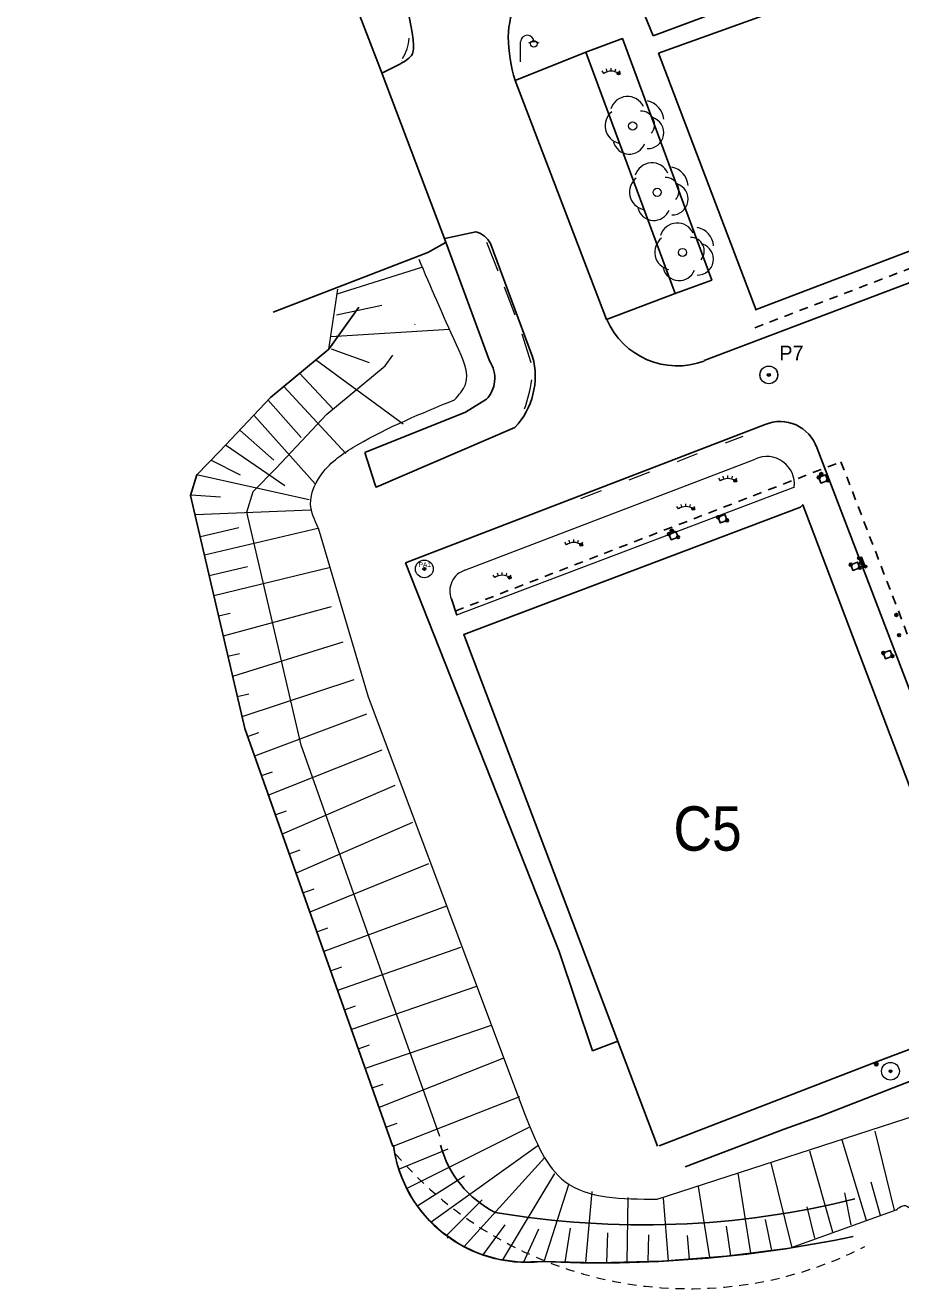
# Model space of a CAD drawing. Extents: x -89052 to -88824, y -100830 to -100594.
# Drawn here: x -89047.4 to -88988.2, y -100812.2 to -100726.8 of the extents above; entities that cross this region are included whole.
import ezdxf

# ---------------------------------------------------------------- set-up
doc = ezdxf.new("R2010")
doc.units = 0
doc.header["$LTSCALE"] = 0.4
doc.header["$PDMODE"] = 32
doc.header["$PDSIZE"] = 0.2
doc.linetypes.add('SHORT_DASHED', pattern=[2.7, 1.5, -1.2])
for name, color, linetype, lineweight in [('10', 7, 'Continuous', 25), ('11', 7, 'Continuous', 25), ('12', 7, 'Continuous', 13), ('2', 7, 'Continuous', 13), ('20', 7, 'Continuous', 13), ('21', 7, 'Continuous', 13), ('30', 7, 'Continuous', 25), ('32', 7, 'Continuous', 13), ('41', 7, 'Continuous', 13), ('45', 7, 'Continuous', 13)]:
    doc.layers.add(name, color=color, linetype=linetype, lineweight=lineweight)

msp = doc.modelspace()

# ---------------------------------------------------------------- hatches: boundary and pattern name
at = {"layer": '30'}
for points in [[(-88993.6977, -100757.1403, 1), (-88993.4574, -100757.1403, 1)], [(-89003.8111, -100760.9651, 1), (-89003.5708, -100760.9651, 1)], [(-88989.9882, -100797.0081, 1), (-88989.7479, -100797.0081, 1)]]:
    msp.add_hatch(color=256, dxfattribs=at).paths.add_polyline_path(points)

# ---------------------------------------------------------------- linework, layer by layer
at = {"layer": '10'}
for p, q in [((-88997.976, -100746.004), (-88903.492, -100709.886)), ((-89022.068, -100729.404), (-89023.282, -100730.022)), ((-89019.041, -100741.2), (-89016.939, -100740.752)), ((-89020.173, -100742.141), (-89030.636, -100746.167)), ((-89015.952, -100741.544), (-89013.097, -100749.194)), ((-89001.507, -100749.438), (-88984.879, -100743.145)), ((-88997.99, -100746.044), (-88997.976, -100746.004)), ((-88997.964, -100746.034), (-88997.976, -100746.004)), ((-89023.745, -100757.852), (-89024.443, -100755.662)), ((-88993.893, -100755.334), (-88978.794, -100794.771)), ((-89018.214, -100766.666), (-89018.585, -100765.566)), ((-88981.726, -100793.791), (-88989.732, -100796.817)), ((-89009.051, -100796.109), (-89007.343, -100795.462)), ((-89004.553, -100802.525), (-88989.732, -100796.817)), ((-89018.83, -100808.771), (-89018.86, -100808.696))]:
    msp.add_line(p, q, dxfattribs=at)
at = {"layer": '10', "linetype": 'SHORT_DASHED'}
for p, q in [((-89018.323, -100766.384), (-88992.254, -100756.291)), ((-88992.254, -100756.291), (-88987.608, -100768.366))]:
    msp.add_line(p, q, dxfattribs=at)
at = {"layer": '10'}
for points in [[(-89047.393, -100667.282), (-89042.465, -100679.926), (-89034.808, -100699.826), (-89029.043, -100715.084), (-89023.333, -100729.887), (-89018.963, -100741.445)], [(-88996.191, -100716.997), (-88993.353, -100724.604), (-89004.584, -100728.67), (-88997.99, -100746.044)], [(-89016.023, -100749.478), (-89018.963, -100741.445), (-89019.054, -100741.517), (-89020.173, -100742.141)], [(-89016.225, -100752.061), (-89017.639, -100752.936), (-89024.443, -100755.662)], [(-89014.294, -100753.968), (-89023.677, -100758.01), (-89023.745, -100757.852)], [(-89009.051, -100796.109), (-89011.303, -100789.396), (-89021.687, -100763.126), (-88997.371, -100753.761)], [(-88981.726, -100793.791), (-88994.841, -100759.192), (-88994.98, -100759.364)], [(-88994.98, -100759.364), (-89017.755, -100767.969), (-89004.661, -100802.545)], [(-89002.785, -100803.963), (-88996.103, -100801.406), (-88993.63, -100800.533), (-88982.591, -100796.216)]]:
    msp.add_lwpolyline(points, dxfattribs=at)
at = {"layer": '10', "linetype": 'SHORT_DASHED'}
msp.add_lwpolyline([(-88978.825, -100756.714), (-88984.41, -100742.003), (-88998.507, -100747.394)], dxfattribs=at)
at = {"layer": '10'}
for points in [[(-88993.756, -100757.344), (-88993.292, -100757.165), (-88993.143, -100757.553), (-88993.607, -100757.732)], [(-89000.563, -100760.041), (-89000.099, -100759.862), (-88999.95, -100760.25), (-89000.414, -100760.429)], [(-89003.879, -100761.179), (-89003.415, -100761), (-89003.266, -100761.388), (-89003.73, -100761.567)], [(-88991.594, -100763.247), (-88991.13, -100763.068), (-88990.981, -100763.456), (-88991.445, -100763.635)], [(-88989.394, -100769.217), (-88988.93, -100769.038), (-88988.781, -100769.426), (-88989.245, -100769.605)]]:
    msp.add_lwpolyline(points, close=True, dxfattribs=at)
for centre, radius, start, end in [((-89007.5092, -100727.8111), 7.2417, 137.02911, 178.10758), ((-89004.1374, -100727.4156), 10.6107, 180.84463, 196.97254), ((-89017.2967, -100742.2087), 1.5, 26.30543, 76.20525), ((-89003.31, -100744.601), 5.2065, 203.46303, 290.44303), ((-89017.6581, -100750.6408), 2.0064, 353.15276, 35.4192), ((-89017.9748, -100750.508), 5.0517, 316.77119, 15.07727), ((-89017.6362, -100750.6702), 1.9813, 315.41807, 353.92295)]:
    msp.add_arc(centre, radius, start, end, dxfattribs=at)
at = {"layer": '10', "linetype": 'SHORT_DASHED', "lineweight": 13}
msp.add_arc((-89002.5158, -100786.0114), 26.1811, 220.70857, 296.99469, dxfattribs=at)
at = {"layer": '10'}
msp.add_spline([(-89044.494, -100666.572), (-89036.569, -100687.283), (-89026.301, -100714.249), (-89021.182, -100727.76), (-89021.227, -100728.714), (-89022.068, -100729.404)], degree=3, dxfattribs=at)
for p in [(-88993.756, -100757.344), (-88993.143, -100757.553), (-89000.563, -100760.041), (-88999.95, -100760.25), (-89003.879, -100761.179), (-89003.266, -100761.388), (-88991.594, -100763.247), (-88990.981, -100763.456), (-88988.51, -100766.641), (-88988.322, -100768.011), (-88989.394, -100769.217), (-88988.781, -100769.426)]:
    msp.add_point(p, dxfattribs=at)
at = {"layer": '11'}
msp.add_arc((-89024.4526, -100727.4413), 3.0099, 325.26181, 325.27081, dxfattribs=at)
at = {"layer": '12'}
for p, q in [((-89004.68, -100806.137), (-88986.239, -100800.17)), ((-89021.587, -100805.404), (-89013.33, -100801.262)), ((-88988.644, -100806.876), (-88989.941, -100801.544)), ((-89018.833, -100802.753), (-89022.118, -100804.113)), ((-89019.966, -100807.669), (-89012.735, -100802.504)), ((-88990.528, -100807.572), (-88992.172, -100802.141)), ((-89017.734, -100809.335), (-89012.288, -100803.349)), ((-88992.809, -100808.368), (-88994.354, -100802.887)), ((-89015.1, -100810.245), (-89011.594, -100804.393)), ((-88998.34, -100809.784), (-88999.203, -100804.379)), ((-88995.564, -100809.417), (-88996.972, -100803.682)), ((-89017.693, -100804.592), (-89020.864, -100806.599)), ((-89012.311, -100810.357), (-89010.652, -100805.139)), ((-89001.122, -100810.085), (-89001.881, -100805.274)), ((-88990.238, -100804.976), (-88989.597, -100807.223)), ((-89016.503, -100806.183), (-89018.914, -100808.588)), ((-89009.511, -100810.423), (-89009.07, -100805.622)), ((-89006.712, -100810.393), (-89006.641, -100806.02)), ((-89003.914, -100810.301), (-89004.261, -100806.069)), ((-88992.023, -100805.721), (-88991.581, -100807.868)), ((-88994.552, -100806.666), (-88994.039, -100808.769)), ((-89014.966, -100807.872), (-89016.452, -100809.892)), ((-88997.378, -100807.512), (-88996.951, -100809.604)), ((-89012.699, -100808.158), (-89013.71, -100810.387)), ((-89010.567, -100808.108), (-89010.911, -100810.39)), ((-89008.038, -100808.407), (-89008.112, -100810.429)), ((-89005.262, -100808.556), (-89005.313, -100810.357)), ((-89002.641, -100808.598), (-89002.518, -100810.193)), ((-89000.006, -100807.959), (-88999.728, -100809.963))]:
    msp.add_line(p, q, dxfattribs=at)
at = {"layer": '12', "lineweight": 25}
msp.add_lwpolyline([(-89008.11, -100746.667), (-89014.286, -100730.513), (-89009.501, -100728.594), (-89003.454, -100744.92)], close=True, dxfattribs=at)
at = {"layer": '12'}
for points in [[(-89027.583, -100760.755), (-89024.212, -100772.185), (-89013.603, -100800.469)], [(-88988.544, -100806.872), (-88995.699, -100809.442), (-89000, -100809.999), (-89004.325, -100810.332), (-89008.661, -100810.442), (-89012.523, -100810.352), (-89013.948, -100810.393), (-89015.361, -100810.212), (-89016.729, -100809.811), (-89018.018, -100809.201), (-89019.195, -100808.397), (-89020.231, -100807.419), (-89021.102, -100806.291), (-89021.786, -100805.04), (-89022.266, -100803.698), (-89022.506, -100802.497)]]:
    msp.add_lwpolyline(points, dxfattribs=at)
at = {"layer": '12', "lineweight": 25}
for centre, radius, start, end in [((-88996.3764, -100756.1933), 2.6278, 19.0873, 112.24094), ((-89013.4989, -100801.3211), 9.0835, 187.43813, 276.16787), ((-89012.4073, -100800.6568), 7.1466, 194.85477, 243.16855), ((-89005.6499, -100748.2422), 59.6334, 260.36284, 283.91316), ((-89008.6252, -100726.4474), 83.9951, 267.34022, 281.81151)]:
    msp.add_arc(centre, radius, start, end, dxfattribs=at)
at = {"layer": '12'}
for points in [[(-89018.387, -100752.107), (-89017.643, -100751.064), (-89018.238, -100748.38), (-89020.767, -100742.616)], [(-89027.583, -100760.755), (-89028.103, -100759.164), (-89027.211, -100756.928), (-89024.931, -100755.139), (-89018.387, -100752.107)], [(-89013.603, -100800.469), (-89010.926, -100804.944), (-89004.68, -100806.137)], [(-88988.544, -100806.872), (-88987.899, -100806.574), (-88987.503, -100806.872)]]:
    msp.add_spline(points, degree=3, dxfattribs=at)
at = {"layer": '2'}
for p, q in [((-89020.618, -100743.162), (-89026.326, -100744.967)), ((-89026.364, -100746.348), (-89023.295, -100745.697)), ((-89021.057, -100747.001), (-89021.037, -100746.973)), ((-89026.74, -100747.818), (-89018.734, -100747.337)), ((-89026.715, -100748.664), (-89024.137, -100749.573)), ((-89021.857, -100753.747), (-89027.771, -100749.409)), ((-89028.848, -100750.304), (-89026.566, -100752.754)), ((-89025.724, -100755.735), (-89029.925, -100751.199)), ((-89030.981, -100752.115), (-89028.748, -100754.642)), ((-89027.806, -100757.773), (-89031.939, -100753.136)), ((-89032.897, -100754.157), (-89030.582, -100756.183)), ((-89029.839, -100757.922), (-89033.855, -100755.178)), ((-89034.829, -100756.183), (-89032.863, -100757.176)), ((-89028.203, -100758.866), (-89035.809, -100757.181)), ((-89036.204, -100758.524), (-89034.201, -100758.667)), ((-89028.103, -100759.562), (-89035.909, -100759.887)), ((-89035.555, -100761.343), (-89032.961, -100760.727)), ((-89027.608, -100760.804), (-89035.276, -100762.614)), ((-89034.96, -100763.978), (-89032.366, -100763.362)), ((-89026.765, -100763.438), (-89034.643, -100765.342)), ((-89034.327, -100766.706), (-89033.547, -100766.525)), ((-89026.715, -100766.097), (-89034.01, -100768.069)), ((-89025.922, -100768.484), (-89033.377, -100770.797)), ((-89033.694, -100769.433), (-89032.914, -100769.252)), ((-89025.178, -100771.02), (-89032.744, -100773.524)), ((-89033.061, -100772.161), (-89032.281, -100771.98)), ((-89024.335, -100773.357), (-89031.896, -100776.189)), ((-89032.364, -100774.869), (-89031.61, -100774.602)), ((-89023.294, -100775.793), (-89030.96, -100778.828)), ((-89031.428, -100777.509), (-89030.674, -100777.241)), ((-89022.402, -100778.18), (-89030.025, -100781.467)), ((-89030.493, -100780.148), (-89029.739, -100779.88)), ((-89021.212, -100780.666), (-89029.089, -100784.106)), ((-89029.557, -100782.787), (-89028.803, -100782.519)), ((-89020.147, -100783.463), (-89028.154, -100786.745)), ((-89028.622, -100785.426), (-89027.868, -100785.159)), ((-89018.908, -100786.327), (-89027.218, -100789.385)), ((-89027.686, -100788.065), (-89026.932, -100787.798)), ((-89017.966, -100789.131), (-89026.283, -100792.024)), ((-89026.751, -100790.704), (-89025.997, -100790.437)), ((-89016.899, -100791.768), (-89025.347, -100794.663)), ((-89025.815, -100793.343), (-89025.061, -100793.076)), ((-89015.908, -100794.403), (-89024.412, -100797.302)), ((-89024.88, -100795.982), (-89024.126, -100795.715)), ((-89015.114, -100796.639), (-89023.476, -100799.941)), ((-89023.944, -100798.621), (-89023.19, -100798.354)), ((-89013.974, -100799.224), (-89022.541, -100802.58)), ((-89023.009, -100801.26), (-89022.255, -100800.993))]:
    msp.add_line(p, q, dxfattribs=at)
for points in [[(-89022.541, -100802.58), (-89032.561, -100774.313), (-89036.216, -100758.564), (-89035.805, -100757.167), (-89034.23, -100755.578), (-89030.817, -100751.94), (-89026.883, -100748.671), (-89026.26, -100744.624)], [(-89019.38, -100801.897), (-89028.753, -100775.455), (-89032.408, -100759.706), (-89031.997, -100758.309), (-89030.422, -100756.72), (-89027.009, -100753.082), (-89023.075, -100749.813), (-89022.554, -100749.087)]]:
    msp.add_lwpolyline(points, dxfattribs=at)
at = {"layer": '2', "lineweight": 25}
msp.add_lwpolyline([(-89022.541, -100802.58), (-89032.561, -100774.313), (-89036.216, -100758.564), (-89035.805, -100757.167), (-89034.23, -100755.578), (-89030.817, -100751.94), (-89026.883, -100748.671), (-89024.845, -100745.831)], dxfattribs=at)
at = {"layer": '2'}
for centre in [(-88997.134, -100750.418), (-88997.125, -100750.417), (-89020.417, -100763.535), (-88988.907, -100797.492)]:
    msp.add_circle(centre, 0.6, dxfattribs=at)
for p in [(-88997.134, -100750.418), (-88997.125, -100750.417), (-89020.417, -100763.535), (-88988.907, -100797.492)]:
    msp.add_point(p, dxfattribs=at)
at = {"layer": '20'}
for p, q in [((-89008.288, -100730.036), (-89008.398, -100729.869)), ((-89008.052, -100729.926), (-89008.111, -100729.732)), ((-89007.788, -100729.886), (-89007.788, -100729.686)), ((-89007.529, -100729.924), (-89007.472, -100729.733)), ((-89007.288, -100730.036), (-89007.178, -100729.869)), ((-89017.676, -100763.621), (-88998.049, -100756.104)), ((-89000.399, -100757.574), (-89000.509, -100757.407)), ((-89000.163, -100757.464), (-89000.222, -100757.27)), ((-88999.899, -100757.424), (-88999.899, -100757.224)), ((-88999.64, -100757.462), (-88999.583, -100757.271)), ((-88999.399, -100757.574), (-88999.289, -100757.407)), ((-88995.403, -100758.006), (-89018.236, -100766.656)), ((-89003.003, -100759.363), (-89003.062, -100759.169)), ((-89002.739, -100759.323), (-89002.739, -100759.123)), ((-89002.48, -100759.361), (-89002.423, -100759.17)), ((-89003.239, -100759.473), (-89003.349, -100759.306)), ((-89002.239, -100759.473), (-89002.129, -100759.306)), ((-89010.812, -100761.899), (-89010.922, -100761.732)), ((-89010.576, -100761.789), (-89010.635, -100761.595)), ((-89010.312, -100761.749), (-89010.312, -100761.549)), ((-89010.053, -100761.787), (-89009.996, -100761.596)), ((-89009.812, -100761.899), (-89009.702, -100761.732)), ((-89015.65, -100764.115), (-89015.76, -100763.948)), ((-89015.414, -100764.005), (-89015.473, -100763.811)), ((-89015.15, -100763.965), (-89015.15, -100763.765)), ((-89014.891, -100764.003), (-89014.834, -100763.812)), ((-89014.65, -100764.115), (-89014.54, -100763.948))]:
    msp.add_line(p, q, dxfattribs=at)
at = {"layer": '20', "lineweight": 25}
for points in [[(-89004.938, -100727.488), (-89006.086, -100724.73), (-88995.905, -100720.922), (-88994.757, -100723.68)], [(-89009.501, -100728.594), (-89007.033, -100727.68), (-89000.986, -100744.006), (-89003.454, -100744.92)]]:
    msp.add_lwpolyline(points, close=True, dxfattribs=at)
at = {"layer": '20'}
for centre, radius, start, end in [((-89007.7876, -100730.7945), 0.9083, 56.60151, 123.39849), ((-88997.2702, -100757.8016), 1.8692, 353.73428, 114.87002), ((-88999.8986, -100758.3325), 0.9083, 56.60151, 123.39849), ((-89002.7386, -100760.2315), 0.9083, 56.60151, 123.39849), ((-89010.3116, -100762.6575), 0.9083, 56.60151, 123.39849), ((-89017.2002, -100765.0396), 1.4967, 108.5439, 200.93789), ((-89015.1496, -100764.8735), 0.9083, 56.60151, 123.39849)]:
    msp.add_arc(centre, radius, start, end, dxfattribs=at)
for p in [(-89007.288, -100730.036), (-88999.399, -100757.574), (-89002.239, -100759.473), (-89009.812, -100761.899), (-89014.65, -100764.115)]:
    msp.add_point(p, dxfattribs=at)
at = {"layer": '21'}
for centre in [(-89006.3325, -100733.5895), (-89004.6815, -100738.0755), (-89002.9675, -100742.1405)]:
    msp.add_circle(centre, 0.2737, dxfattribs=at)
for centre, radius, start, end in [((-89006.6823, -100732.7805), 1.1831, 24.76228, 163.22075), ((-89005.6134, -100733.2616), 1.3901, 5.22462, 78.57542), ((-89006.9923, -100733.5688), 1.2099, 128.95546, 256.05052), ((-89005.7702, -100733.4934), 0.9128, 319.6043, 91.68267), ((-89005.3087, -100734.0444), 1.0742, 267.9563, 71.79057), ((-89006.5577, -100734.3827), 1.1107, 194.5123, 338.26394), ((-89005.0313, -100737.2665), 1.1831, 24.76228, 163.22075), ((-89003.9624, -100737.7476), 1.3901, 5.22462, 78.57542), ((-89005.3413, -100738.0548), 1.2099, 128.95546, 256.05052), ((-89004.1192, -100737.9794), 0.9128, 319.6043, 91.68267), ((-89003.6577, -100738.5304), 1.0742, 267.9563, 71.79057), ((-89004.9067, -100738.8687), 1.1107, 194.5123, 338.26394), ((-89003.3173, -100741.3315), 1.1831, 24.76228, 163.22075), ((-89002.2484, -100741.8126), 1.3901, 5.22462, 78.57542), ((-89003.6273, -100742.1198), 1.2099, 128.95546, 256.05052), ((-89002.4052, -100742.0444), 0.9128, 319.6043, 91.68267), ((-89001.9437, -100742.5954), 1.0742, 267.9563, 71.79057), ((-89003.1927, -100742.9337), 1.1107, 194.5123, 338.26394)]:
    msp.add_arc(centre, radius, start, end, dxfattribs=at)
at = {"layer": '30'}
for centre in [(-88993.5776, -100757.1403), (-89003.6909, -100760.9651), (-88989.8681, -100797.0081)]:
    msp.add_circle(centre, 0.1202, dxfattribs=at)
at = {"layer": '32'}
for p, q in [((-88990.738, -100763.432), (-88990.984, -100762.798)), ((-88990.69, -100763.414), (-88990.936, -100762.78)), ((-88990.646, -100763.395), (-88990.892, -100762.761))]:
    msp.add_line(p, q, dxfattribs=at)
msp.add_lwpolyline([(-88991.028, -100762.815), (-88990.783, -100763.449), (-88990.598, -100763.378), (-88990.843, -100762.744)], close=True, dxfattribs=at)
for p in [(-88991.028, -100762.815), (-88990.906, -100763.132), (-88990.598, -100763.378)]:
    msp.add_point(p, dxfattribs=at)
at = {"layer": '41'}
msp.add_line((-89013.91, -100729.252), (-89013.91, -100727.902), dxfattribs=at)
msp.add_circle((-89013.01, -100728.037), 0.225, dxfattribs=at)
for centre, radius, start, end in [((-89013.46, -100727.902), 0.45, 0, 180), ((-89013.01, -100728.667), 0.765, 61.92751, 118.07249)]:
    msp.add_arc(centre, radius, start, end, dxfattribs=at)
at = {"layer": '45'}
for p, q in [((-89016.205, -100741.443), (-89015.45, -100743.38)), ((-89015.02, -100744.468), (-89014.296, -100746.364)), ((-89013.207, -100749.61), (-89013.815, -100747.659)), ((-88998.898, -100754.582), (-89000.072, -100755.033)), ((-89001.965, -100755.746), (-89003.336, -100756.284)), ((-89005.204, -100757.001), (-89006.604, -100757.54)), ((-89008.472, -100758.26), (-89009.872, -100758.799))]:
    msp.add_line(p, q, dxfattribs=at)
for centre, radius, start, end in [((-89024.4526, -100727.4413), 3.0099, 328.25422, 356.00545), ((-89022.2487, -100749.4362), 9.1995, 339.12701, 351.72676)]:
    msp.add_arc(centre, radius, start, end, dxfattribs=at)

# ---------------------------------------------------------------- texts
at = {"layer": '12', "width": 0.9}
msp.add_text('C5', height=3, dxfattribs=at).set_placement((-89003.581, -100782.583))
at = {"layer": '2'}
msp.add_text('P7', height=1, dxfattribs=at).set_placement((-88996.42, -100749.441))
at = {"layer": '2', "width": 1.1}
msp.add_text('PA1', height=0.3, dxfattribs=at).set_placement((-89020.807, -100763.395))

doc.saveas('drawing.dxf')
